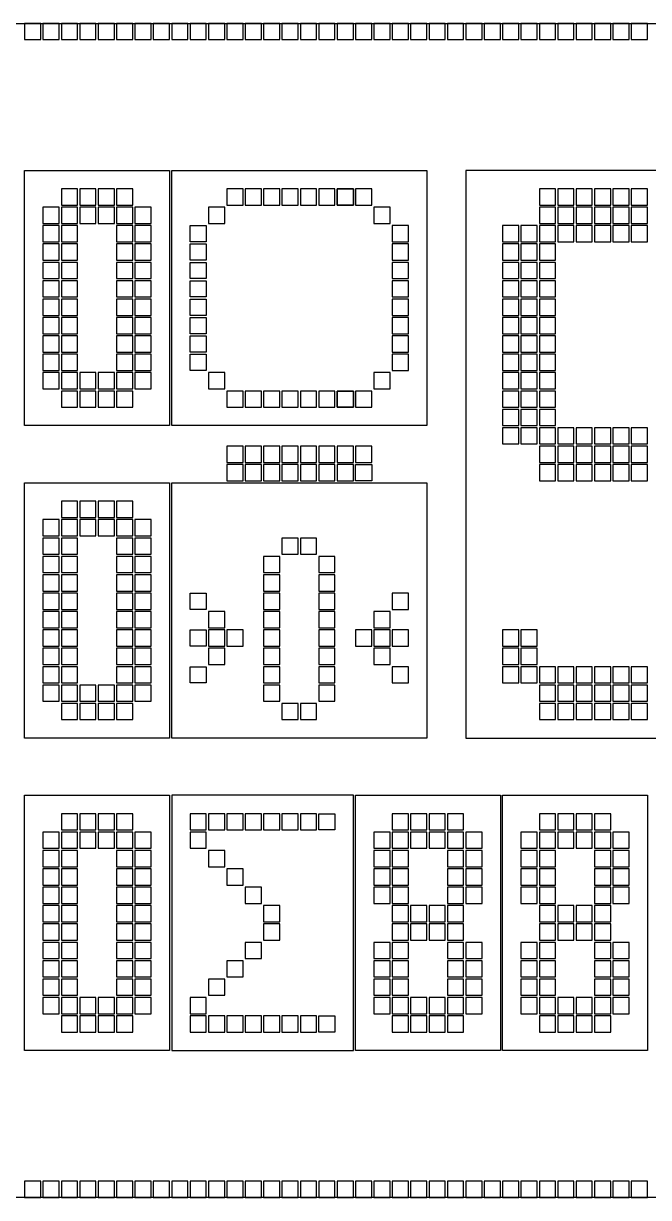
# Model space of a CAD drawing. Header units: inches. Extents: x 125 to 991, y -92 to 487.
# Drawn here: x 817.06 to 822.84, y 464.01 to 474.87 of the extents above; entities that cross this region are included whole.
import ezdxf

# ---------------------------------------------------------------- set-up
doc = ezdxf.new("R2010")
doc.units = ezdxf.units.IN

msp = doc.modelspace()

# ---------------------------------------------------------------- linework, layer by layer
msp.add_lwpolyline([(811.294, 474.869), (833.034, 474.869), (833.034, 464.009), (811.294, 464.009)], close=True)
at = {"color": 2}
for points in [[(817.074, 474.719), (817.224, 474.719), (817.224, 474.869), (817.074, 474.869)], [(817.244, 474.719), (817.394, 474.719), (817.394, 474.869), (817.244, 474.869)], [(817.414, 474.719), (817.564, 474.719), (817.564, 474.869), (817.414, 474.869)], [(817.584, 474.719), (817.734, 474.719), (817.734, 474.869), (817.584, 474.869)], [(817.754, 474.719), (817.904, 474.719), (817.904, 474.869), (817.754, 474.869)], [(817.924, 474.719), (818.074, 474.719), (818.074, 474.869), (817.924, 474.869)], [(818.094, 474.719), (818.244, 474.719), (818.244, 474.869), (818.094, 474.869)], [(818.264, 474.719), (818.414, 474.719), (818.414, 474.869), (818.264, 474.869)], [(818.434, 474.719), (818.584, 474.719), (818.584, 474.869), (818.434, 474.869)], [(818.604, 474.719), (818.754, 474.719), (818.754, 474.869), (818.604, 474.869)], [(818.774, 474.719), (818.924, 474.719), (818.924, 474.869), (818.774, 474.869)], [(818.944, 474.719), (819.094, 474.719), (819.094, 474.869), (818.944, 474.869)], [(819.114, 474.719), (819.264, 474.719), (819.264, 474.869), (819.114, 474.869)], [(819.284, 474.719), (819.434, 474.719), (819.434, 474.869), (819.284, 474.869)], [(819.454, 474.719), (819.604, 474.719), (819.604, 474.869), (819.454, 474.869)], [(819.624, 474.719), (819.774, 474.719), (819.774, 474.869), (819.624, 474.869)], [(819.794, 474.719), (819.944, 474.719), (819.944, 474.869), (819.794, 474.869)], [(819.964, 474.719), (820.114, 474.719), (820.114, 474.869), (819.964, 474.869)], [(820.134, 474.719), (820.284, 474.719), (820.284, 474.869), (820.134, 474.869)], [(820.304, 474.719), (820.454, 474.719), (820.454, 474.869), (820.304, 474.869)], [(820.474, 474.719), (820.624, 474.719), (820.624, 474.869), (820.474, 474.869)], [(820.644, 474.719), (820.794, 474.719), (820.794, 474.869), (820.644, 474.869)], [(820.814, 474.719), (820.964, 474.719), (820.964, 474.869), (820.814, 474.869)], [(820.984, 474.719), (821.134, 474.719), (821.134, 474.869), (820.984, 474.869)], [(821.154, 474.719), (821.304, 474.719), (821.304, 474.869), (821.154, 474.869)], [(821.324, 474.719), (821.474, 474.719), (821.474, 474.869), (821.324, 474.869)], [(821.494, 474.719), (821.644, 474.719), (821.644, 474.869), (821.494, 474.869)], [(821.664, 474.719), (821.814, 474.719), (821.814, 474.869), (821.664, 474.869)], [(821.834, 474.719), (821.984, 474.719), (821.984, 474.869), (821.834, 474.869)], [(822.004, 474.719), (822.154, 474.719), (822.154, 474.869), (822.004, 474.869)], [(822.174, 474.719), (822.324, 474.719), (822.324, 474.869), (822.174, 474.869)], [(822.344, 474.719), (822.494, 474.719), (822.494, 474.869), (822.344, 474.869)], [(822.514, 474.719), (822.664, 474.719), (822.664, 474.869), (822.514, 474.869)], [(822.684, 474.719), (822.834, 474.719), (822.834, 474.869), (822.684, 474.869)], [(817.414, 473.189), (817.564, 473.189), (817.564, 473.339), (817.414, 473.339)], [(817.584, 473.189), (817.734, 473.189), (817.734, 473.339), (817.584, 473.339)], [(817.754, 473.189), (817.904, 473.189), (817.904, 473.339), (817.754, 473.339)], [(817.924, 473.189), (818.074, 473.189), (818.074, 473.339), (817.924, 473.339)], [(818.944, 473.189), (819.094, 473.189), (819.094, 473.339), (818.944, 473.339)], [(818.944, 473.189), (819.094, 473.189), (819.094, 473.339), (818.944, 473.339)], [(819.114, 473.189), (819.264, 473.189), (819.264, 473.339), (819.114, 473.339)], [(819.114, 473.189), (819.264, 473.189), (819.264, 473.339), (819.114, 473.339)], [(819.284, 473.189), (819.434, 473.189), (819.434, 473.339), (819.284, 473.339)], [(819.284, 473.189), (819.434, 473.189), (819.434, 473.339), (819.284, 473.339)], [(819.454, 473.189), (819.604, 473.189), (819.604, 473.339), (819.454, 473.339)], [(819.454, 473.189), (819.604, 473.189), (819.604, 473.339), (819.454, 473.339)], [(819.624, 473.189), (819.774, 473.189), (819.774, 473.339), (819.624, 473.339)], [(819.624, 473.189), (819.774, 473.189), (819.774, 473.339), (819.624, 473.339)], [(819.794, 473.189), (819.944, 473.189), (819.944, 473.339), (819.794, 473.339)], [(819.794, 473.189), (819.944, 473.189), (819.944, 473.339), (819.794, 473.339)], [(820.114, 473.189), (819.964, 473.189), (819.964, 473.339), (820.114, 473.339)], [(819.964, 473.189), (820.114, 473.189), (820.114, 473.339), (819.964, 473.339)], [(820.134, 473.189), (820.284, 473.189), (820.284, 473.339), (820.134, 473.339)], [(820.134, 473.189), (820.284, 473.189), (820.284, 473.339), (820.134, 473.339)], [(821.834, 473.189), (821.984, 473.189), (821.984, 473.339), (821.834, 473.339)], [(822.004, 473.189), (822.154, 473.189), (822.154, 473.339), (822.004, 473.339)], [(822.174, 473.189), (822.324, 473.189), (822.324, 473.339), (822.174, 473.339)], [(822.174, 473.189), (822.324, 473.189), (822.324, 473.339), (822.174, 473.339)], [(822.174, 473.189), (822.324, 473.189), (822.324, 473.339), (822.174, 473.339)], [(822.344, 473.189), (822.494, 473.189), (822.494, 473.339), (822.344, 473.339)], [(822.514, 473.189), (822.664, 473.189), (822.664, 473.339), (822.514, 473.339)], [(822.684, 473.189), (822.834, 473.189), (822.834, 473.339), (822.684, 473.339)], [(817.244, 473.019), (817.394, 473.019), (817.394, 473.169), (817.244, 473.169)], [(817.414, 473.019), (817.564, 473.019), (817.564, 473.169), (817.414, 473.169)], [(817.584, 473.019), (817.734, 473.019), (817.734, 473.169), (817.584, 473.169)], [(817.754, 473.019), (817.904, 473.019), (817.904, 473.169), (817.754, 473.169)], [(817.924, 473.019), (818.074, 473.019), (818.074, 473.169), (817.924, 473.169)], [(818.094, 473.019), (818.244, 473.019), (818.244, 473.169), (818.094, 473.169)], [(818.774, 473.019), (818.924, 473.019), (818.924, 473.169), (818.774, 473.169)], [(820.304, 473.019), (820.454, 473.019), (820.454, 473.169), (820.304, 473.169)], [(821.834, 473.019), (821.984, 473.019), (821.984, 473.169), (821.834, 473.169)], [(822.004, 473.019), (822.154, 473.019), (822.154, 473.169), (822.004, 473.169)], [(822.174, 473.019), (822.324, 473.019), (822.324, 473.169), (822.174, 473.169)], [(822.174, 473.019), (822.324, 473.019), (822.324, 473.169), (822.174, 473.169)], [(822.174, 473.019), (822.324, 473.019), (822.324, 473.169), (822.174, 473.169)], [(822.344, 473.019), (822.494, 473.019), (822.494, 473.169), (822.344, 473.169)], [(822.514, 473.019), (822.664, 473.019), (822.664, 473.169), (822.514, 473.169)], [(822.684, 473.019), (822.834, 473.019), (822.834, 473.169), (822.684, 473.169)], [(817.244, 472.849), (817.394, 472.849), (817.394, 472.999), (817.244, 472.999)], [(817.414, 472.849), (817.564, 472.849), (817.564, 472.999), (817.414, 472.999)], [(817.924, 472.849), (818.074, 472.849), (818.074, 472.999), (817.924, 472.999)], [(818.094, 472.849), (818.244, 472.849), (818.244, 472.999), (818.094, 472.999)], [(818.754, 472.849), (818.604, 472.849), (818.604, 472.999), (818.754, 472.999)], [(820.474, 472.849), (820.624, 472.849), (820.624, 472.999), (820.474, 472.999)], [(820.474, 472.849), (820.624, 472.849), (820.624, 472.999), (820.474, 472.999)], [(821.494, 472.849), (821.644, 472.849), (821.644, 472.999), (821.494, 472.999)], [(821.664, 472.849), (821.814, 472.849), (821.814, 472.999), (821.664, 472.999)], [(821.834, 472.849), (821.984, 472.849), (821.984, 472.999), (821.834, 472.999)], [(822.004, 472.849), (822.154, 472.849), (822.154, 472.999), (822.004, 472.999)], [(822.174, 472.849), (822.324, 472.849), (822.324, 472.999), (822.174, 472.999)], [(822.174, 472.849), (822.324, 472.849), (822.324, 472.999), (822.174, 472.999)], [(822.174, 472.849), (822.324, 472.849), (822.324, 472.999), (822.174, 472.999)], [(822.344, 472.849), (822.494, 472.849), (822.494, 472.999), (822.344, 472.999)], [(822.514, 472.849), (822.664, 472.849), (822.664, 472.999), (822.514, 472.999)], [(822.684, 472.849), (822.834, 472.849), (822.834, 472.999), (822.684, 472.999)], [(817.244, 472.679), (817.394, 472.679), (817.394, 472.829), (817.244, 472.829)], [(817.414, 472.679), (817.564, 472.679), (817.564, 472.829), (817.414, 472.829)], [(817.924, 472.679), (818.074, 472.679), (818.074, 472.829), (817.924, 472.829)], [(818.094, 472.679), (818.244, 472.679), (818.244, 472.829), (818.094, 472.829)], [(818.754, 472.679), (818.604, 472.679), (818.604, 472.829), (818.754, 472.829)], [(820.474, 472.679), (820.624, 472.679), (820.624, 472.829), (820.474, 472.829)], [(820.474, 472.679), (820.624, 472.679), (820.624, 472.829), (820.474, 472.829)], [(821.494, 472.679), (821.644, 472.679), (821.644, 472.829), (821.494, 472.829)], [(821.664, 472.679), (821.814, 472.679), (821.814, 472.829), (821.664, 472.829)], [(821.834, 472.679), (821.984, 472.679), (821.984, 472.829), (821.834, 472.829)], [(817.244, 472.509), (817.394, 472.509), (817.394, 472.659), (817.244, 472.659)], [(817.414, 472.509), (817.564, 472.509), (817.564, 472.659), (817.414, 472.659)], [(817.924, 472.509), (818.074, 472.509), (818.074, 472.659), (817.924, 472.659)], [(818.094, 472.509), (818.244, 472.509), (818.244, 472.659), (818.094, 472.659)], [(818.754, 472.509), (818.604, 472.509), (818.604, 472.659), (818.754, 472.659)], [(820.474, 472.509), (820.624, 472.509), (820.624, 472.659), (820.474, 472.659)], [(820.474, 472.509), (820.624, 472.509), (820.624, 472.659), (820.474, 472.659)], [(821.494, 472.509), (821.644, 472.509), (821.644, 472.659), (821.494, 472.659)], [(821.664, 472.509), (821.814, 472.509), (821.814, 472.659), (821.664, 472.659)], [(821.834, 472.509), (821.984, 472.509), (821.984, 472.659), (821.834, 472.659)], [(817.244, 472.339), (817.394, 472.339), (817.394, 472.489), (817.244, 472.489)], [(817.414, 472.339), (817.564, 472.339), (817.564, 472.489), (817.414, 472.489)], [(817.924, 472.339), (818.074, 472.339), (818.074, 472.489), (817.924, 472.489)], [(818.094, 472.339), (818.244, 472.339), (818.244, 472.489), (818.094, 472.489)], [(818.754, 472.339), (818.604, 472.339), (818.604, 472.489), (818.754, 472.489)], [(820.474, 472.339), (820.624, 472.339), (820.624, 472.489), (820.474, 472.489)], [(820.474, 472.339), (820.624, 472.339), (820.624, 472.489), (820.474, 472.489)], [(821.494, 472.339), (821.644, 472.339), (821.644, 472.489), (821.494, 472.489)], [(821.664, 472.339), (821.814, 472.339), (821.814, 472.489), (821.664, 472.489)], [(821.834, 472.339), (821.984, 472.339), (821.984, 472.489), (821.834, 472.489)], [(817.244, 472.169), (817.394, 472.169), (817.394, 472.319), (817.244, 472.319)], [(817.414, 472.169), (817.564, 472.169), (817.564, 472.319), (817.414, 472.319)], [(817.924, 472.169), (818.074, 472.169), (818.074, 472.319), (817.924, 472.319)], [(818.094, 472.169), (818.244, 472.169), (818.244, 472.319), (818.094, 472.319)], [(818.754, 472.169), (818.604, 472.169), (818.604, 472.319), (818.754, 472.319)], [(820.474, 472.169), (820.624, 472.169), (820.624, 472.319), (820.474, 472.319)], [(820.474, 472.169), (820.624, 472.169), (820.624, 472.319), (820.474, 472.319)], [(821.494, 472.169), (821.644, 472.169), (821.644, 472.319), (821.494, 472.319)], [(821.664, 472.169), (821.814, 472.169), (821.814, 472.319), (821.664, 472.319)], [(821.834, 472.169), (821.984, 472.169), (821.984, 472.319), (821.834, 472.319)], [(817.244, 471.999), (817.394, 471.999), (817.394, 472.149), (817.244, 472.149)], [(817.414, 471.999), (817.564, 471.999), (817.564, 472.149), (817.414, 472.149)], [(817.924, 471.999), (818.074, 471.999), (818.074, 472.149), (817.924, 472.149)], [(818.094, 471.999), (818.244, 471.999), (818.244, 472.149), (818.094, 472.149)], [(818.754, 471.999), (818.604, 471.999), (818.604, 472.149), (818.754, 472.149)], [(820.474, 471.999), (820.624, 471.999), (820.624, 472.149), (820.474, 472.149)], [(820.474, 471.999), (820.624, 471.999), (820.624, 472.149), (820.474, 472.149)], [(821.494, 471.999), (821.644, 471.999), (821.644, 472.149), (821.494, 472.149)], [(821.664, 471.999), (821.814, 471.999), (821.814, 472.149), (821.664, 472.149)], [(821.834, 471.999), (821.984, 471.999), (821.984, 472.149), (821.834, 472.149)], [(817.244, 471.829), (817.394, 471.829), (817.394, 471.979), (817.244, 471.979)], [(817.414, 471.829), (817.564, 471.829), (817.564, 471.979), (817.414, 471.979)], [(817.924, 471.829), (818.074, 471.829), (818.074, 471.979), (817.924, 471.979)], [(818.094, 471.829), (818.244, 471.829), (818.244, 471.979), (818.094, 471.979)], [(818.754, 471.829), (818.604, 471.829), (818.604, 471.979), (818.754, 471.979)], [(820.474, 471.829), (820.624, 471.829), (820.624, 471.979), (820.474, 471.979)], [(820.474, 471.829), (820.624, 471.829), (820.624, 471.979), (820.474, 471.979)], [(821.494, 471.829), (821.644, 471.829), (821.644, 471.979), (821.494, 471.979)], [(821.664, 471.829), (821.814, 471.829), (821.814, 471.979), (821.664, 471.979)], [(821.834, 471.829), (821.984, 471.829), (821.984, 471.979), (821.834, 471.979)], [(817.244, 471.659), (817.394, 471.659), (817.394, 471.809), (817.244, 471.809)], [(817.414, 471.659), (817.564, 471.659), (817.564, 471.809), (817.414, 471.809)], [(817.924, 471.659), (818.074, 471.659), (818.074, 471.809), (817.924, 471.809)], [(818.094, 471.659), (818.244, 471.659), (818.244, 471.809), (818.094, 471.809)], [(818.754, 471.659), (818.604, 471.659), (818.604, 471.809), (818.754, 471.809)], [(820.474, 471.659), (820.624, 471.659), (820.624, 471.809), (820.474, 471.809)], [(820.474, 471.659), (820.624, 471.659), (820.624, 471.809), (820.474, 471.809)], [(821.494, 471.659), (821.644, 471.659), (821.644, 471.809), (821.494, 471.809)], [(821.664, 471.659), (821.814, 471.659), (821.814, 471.809), (821.664, 471.809)], [(821.834, 471.659), (821.984, 471.659), (821.984, 471.809), (821.834, 471.809)], [(817.244, 471.489), (817.394, 471.489), (817.394, 471.639), (817.244, 471.639)], [(817.414, 471.489), (817.564, 471.489), (817.564, 471.639), (817.414, 471.639)], [(817.584, 471.489), (817.734, 471.489), (817.734, 471.639), (817.584, 471.639)], [(817.754, 471.489), (817.904, 471.489), (817.904, 471.639), (817.754, 471.639)], [(817.924, 471.489), (818.074, 471.489), (818.074, 471.639), (817.924, 471.639)], [(818.094, 471.489), (818.244, 471.489), (818.244, 471.639), (818.094, 471.639)], [(818.774, 471.489), (818.924, 471.489), (818.924, 471.639), (818.774, 471.639)], [(820.304, 471.489), (820.454, 471.489), (820.454, 471.639), (820.304, 471.639)], [(821.494, 471.489), (821.644, 471.489), (821.644, 471.639), (821.494, 471.639)], [(821.664, 471.489), (821.814, 471.489), (821.814, 471.639), (821.664, 471.639)], [(821.834, 471.489), (821.984, 471.489), (821.984, 471.639), (821.834, 471.639)], [(817.414, 471.319), (817.564, 471.319), (817.564, 471.469), (817.414, 471.469)], [(817.584, 471.319), (817.734, 471.319), (817.734, 471.469), (817.584, 471.469)], [(817.754, 471.319), (817.904, 471.319), (817.904, 471.469), (817.754, 471.469)], [(817.924, 471.319), (818.074, 471.319), (818.074, 471.469), (817.924, 471.469)], [(818.944, 471.319), (819.094, 471.319), (819.094, 471.469), (818.944, 471.469)], [(818.944, 471.319), (819.094, 471.319), (819.094, 471.469), (818.944, 471.469)], [(819.114, 471.319), (819.264, 471.319), (819.264, 471.469), (819.114, 471.469)], [(819.114, 471.319), (819.264, 471.319), (819.264, 471.469), (819.114, 471.469)], [(819.284, 471.319), (819.434, 471.319), (819.434, 471.469), (819.284, 471.469)], [(819.284, 471.319), (819.434, 471.319), (819.434, 471.469), (819.284, 471.469)], [(819.454, 471.319), (819.604, 471.319), (819.604, 471.469), (819.454, 471.469)], [(819.454, 471.319), (819.604, 471.319), (819.604, 471.469), (819.454, 471.469)], [(819.624, 471.319), (819.774, 471.319), (819.774, 471.469), (819.624, 471.469)], [(819.624, 471.319), (819.774, 471.319), (819.774, 471.469), (819.624, 471.469)], [(819.794, 471.319), (819.944, 471.319), (819.944, 471.469), (819.794, 471.469)], [(819.794, 471.319), (819.944, 471.319), (819.944, 471.469), (819.794, 471.469)], [(820.114, 471.319), (819.964, 471.319), (819.964, 471.469), (820.114, 471.469)], [(819.964, 471.319), (820.114, 471.319), (820.114, 471.469), (819.964, 471.469)], [(820.134, 471.319), (820.284, 471.319), (820.284, 471.469), (820.134, 471.469)], [(820.134, 471.319), (820.284, 471.319), (820.284, 471.469), (820.134, 471.469)], [(821.494, 471.319), (821.644, 471.319), (821.644, 471.469), (821.494, 471.469)], [(821.664, 471.319), (821.814, 471.319), (821.814, 471.469), (821.664, 471.469)], [(821.834, 471.319), (821.984, 471.319), (821.984, 471.469), (821.834, 471.469)], [(821.494, 471.149), (821.644, 471.149), (821.644, 471.299), (821.494, 471.299)], [(821.664, 471.149), (821.814, 471.149), (821.814, 471.299), (821.664, 471.299)], [(821.834, 471.149), (821.984, 471.149), (821.984, 471.299), (821.834, 471.299)], [(821.494, 470.979), (821.644, 470.979), (821.644, 471.129), (821.494, 471.129)], [(821.664, 470.979), (821.814, 470.979), (821.814, 471.129), (821.664, 471.129)], [(821.834, 470.979), (821.984, 470.979), (821.984, 471.129), (821.834, 471.129)], [(822.004, 470.979), (822.154, 470.979), (822.154, 471.129), (822.004, 471.129)], [(822.174, 470.979), (822.324, 470.979), (822.324, 471.129), (822.174, 471.129)], [(822.174, 470.979), (822.324, 470.979), (822.324, 471.129), (822.174, 471.129)], [(822.174, 470.979), (822.324, 470.979), (822.324, 471.129), (822.174, 471.129)], [(822.344, 470.979), (822.494, 470.979), (822.494, 471.129), (822.344, 471.129)], [(822.514, 470.979), (822.664, 470.979), (822.664, 471.129), (822.514, 471.129)], [(822.684, 470.979), (822.834, 470.979), (822.834, 471.129), (822.684, 471.129)], [(818.944, 470.809), (819.094, 470.809), (819.094, 470.959), (818.944, 470.959)], [(818.944, 470.809), (819.094, 470.809), (819.094, 470.959), (818.944, 470.959)], [(819.114, 470.809), (819.264, 470.809), (819.264, 470.959), (819.114, 470.959)], [(819.114, 470.809), (819.264, 470.809), (819.264, 470.959), (819.114, 470.959)], [(819.114, 470.809), (819.264, 470.809), (819.264, 470.959), (819.114, 470.959)], [(819.114, 470.809), (819.264, 470.809), (819.264, 470.959), (819.114, 470.959)], [(819.284, 470.809), (819.434, 470.809), (819.434, 470.959), (819.284, 470.959)], [(819.284, 470.809), (819.434, 470.809), (819.434, 470.959), (819.284, 470.959)], [(819.454, 470.809), (819.604, 470.809), (819.604, 470.959), (819.454, 470.959)], [(819.454, 470.809), (819.604, 470.809), (819.604, 470.959), (819.454, 470.959)], [(819.624, 470.809), (819.774, 470.809), (819.774, 470.959), (819.624, 470.959)], [(819.624, 470.809), (819.774, 470.809), (819.774, 470.959), (819.624, 470.959)], [(819.794, 470.809), (819.944, 470.809), (819.944, 470.959), (819.794, 470.959)], [(819.794, 470.809), (819.944, 470.809), (819.944, 470.959), (819.794, 470.959)], [(819.964, 470.809), (820.114, 470.809), (820.114, 470.959), (819.964, 470.959)], [(819.964, 470.809), (820.114, 470.809), (820.114, 470.959), (819.964, 470.959)], [(819.964, 470.809), (820.114, 470.809), (820.114, 470.959), (819.964, 470.959)], [(820.134, 470.809), (820.284, 470.809), (820.284, 470.959), (820.134, 470.959)], [(821.834, 470.809), (821.984, 470.809), (821.984, 470.959), (821.834, 470.959)], [(822.004, 470.809), (822.154, 470.809), (822.154, 470.959), (822.004, 470.959)], [(822.174, 470.809), (822.324, 470.809), (822.324, 470.959), (822.174, 470.959)], [(822.174, 470.809), (822.324, 470.809), (822.324, 470.959), (822.174, 470.959)], [(822.174, 470.809), (822.324, 470.809), (822.324, 470.959), (822.174, 470.959)], [(822.344, 470.809), (822.494, 470.809), (822.494, 470.959), (822.344, 470.959)], [(822.514, 470.809), (822.664, 470.809), (822.664, 470.959), (822.514, 470.959)], [(822.684, 470.809), (822.834, 470.809), (822.834, 470.959), (822.684, 470.959)], [(818.944, 470.639), (819.094, 470.639), (819.094, 470.789), (818.944, 470.789)], [(819.114, 470.639), (819.264, 470.639), (819.264, 470.789), (819.114, 470.789)], [(819.114, 470.639), (819.264, 470.639), (819.264, 470.789), (819.114, 470.789)], [(819.114, 470.639), (819.264, 470.639), (819.264, 470.789), (819.114, 470.789)], [(819.284, 470.639), (819.434, 470.639), (819.434, 470.789), (819.284, 470.789)], [(819.454, 470.639), (819.604, 470.639), (819.604, 470.789), (819.454, 470.789)], [(819.624, 470.639), (819.774, 470.639), (819.774, 470.789), (819.624, 470.789)], [(819.794, 470.639), (819.944, 470.639), (819.944, 470.789), (819.794, 470.789)], [(819.964, 470.639), (820.114, 470.639), (820.114, 470.789), (819.964, 470.789)], [(819.964, 470.639), (820.114, 470.639), (820.114, 470.789), (819.964, 470.789)], [(820.284, 470.639), (820.134, 470.639), (820.134, 470.789), (820.284, 470.789)], [(821.834, 470.639), (821.984, 470.639), (821.984, 470.789), (821.834, 470.789)], [(822.004, 470.639), (822.154, 470.639), (822.154, 470.789), (822.004, 470.789)], [(822.174, 470.639), (822.324, 470.639), (822.324, 470.789), (822.174, 470.789)], [(822.174, 470.639), (822.324, 470.639), (822.324, 470.789), (822.174, 470.789)], [(822.174, 470.639), (822.324, 470.639), (822.324, 470.789), (822.174, 470.789)], [(822.344, 470.639), (822.494, 470.639), (822.494, 470.789), (822.344, 470.789)], [(822.514, 470.639), (822.664, 470.639), (822.664, 470.789), (822.514, 470.789)], [(822.684, 470.639), (822.834, 470.639), (822.834, 470.789), (822.684, 470.789)], [(817.414, 470.299), (817.564, 470.299), (817.564, 470.449), (817.414, 470.449)], [(817.584, 470.299), (817.734, 470.299), (817.734, 470.449), (817.584, 470.449)], [(817.754, 470.299), (817.904, 470.299), (817.904, 470.449), (817.754, 470.449)], [(817.924, 470.299), (818.074, 470.299), (818.074, 470.449), (817.924, 470.449)], [(817.244, 470.129), (817.394, 470.129), (817.394, 470.279), (817.244, 470.279)], [(817.414, 470.129), (817.564, 470.129), (817.564, 470.279), (817.414, 470.279)], [(817.584, 470.129), (817.734, 470.129), (817.734, 470.279), (817.584, 470.279)], [(817.754, 470.129), (817.904, 470.129), (817.904, 470.279), (817.754, 470.279)], [(817.924, 470.129), (818.074, 470.129), (818.074, 470.279), (817.924, 470.279)], [(818.094, 470.129), (818.244, 470.129), (818.244, 470.279), (818.094, 470.279)], [(817.244, 469.959), (817.394, 469.959), (817.394, 470.109), (817.244, 470.109)], [(817.414, 469.959), (817.564, 469.959), (817.564, 470.109), (817.414, 470.109)], [(817.924, 469.959), (818.074, 469.959), (818.074, 470.109), (817.924, 470.109)], [(818.094, 469.959), (818.244, 469.959), (818.244, 470.109), (818.094, 470.109)], [(819.454, 469.959), (819.604, 469.959), (819.604, 470.109), (819.454, 470.109)], [(819.624, 469.959), (819.774, 469.959), (819.774, 470.109), (819.624, 470.109)], [(817.244, 469.789), (817.394, 469.789), (817.394, 469.939), (817.244, 469.939)], [(817.414, 469.789), (817.564, 469.789), (817.564, 469.939), (817.414, 469.939)], [(817.924, 469.789), (818.074, 469.789), (818.074, 469.939), (817.924, 469.939)], [(818.094, 469.789), (818.244, 469.789), (818.244, 469.939), (818.094, 469.939)], [(819.284, 469.789), (819.434, 469.789), (819.434, 469.939), (819.284, 469.939)], [(819.794, 469.789), (819.944, 469.789), (819.944, 469.939), (819.794, 469.939)], [(817.244, 469.619), (817.394, 469.619), (817.394, 469.769), (817.244, 469.769)], [(817.414, 469.619), (817.564, 469.619), (817.564, 469.769), (817.414, 469.769)], [(817.924, 469.619), (818.074, 469.619), (818.074, 469.769), (817.924, 469.769)], [(818.094, 469.619), (818.244, 469.619), (818.244, 469.769), (818.094, 469.769)], [(819.284, 469.619), (819.434, 469.619), (819.434, 469.769), (819.284, 469.769)], [(819.794, 469.619), (819.944, 469.619), (819.944, 469.769), (819.794, 469.769)], [(817.244, 469.449), (817.394, 469.449), (817.394, 469.599), (817.244, 469.599)], [(817.414, 469.449), (817.564, 469.449), (817.564, 469.599), (817.414, 469.599)], [(817.924, 469.449), (818.074, 469.449), (818.074, 469.599), (817.924, 469.599)], [(818.094, 469.449), (818.244, 469.449), (818.244, 469.599), (818.094, 469.599)], [(818.754, 469.449), (818.604, 469.449), (818.604, 469.599), (818.754, 469.599)], [(819.284, 469.449), (819.434, 469.449), (819.434, 469.599), (819.284, 469.599)], [(819.794, 469.449), (819.944, 469.449), (819.944, 469.599), (819.794, 469.599)], [(820.474, 469.449), (820.624, 469.449), (820.624, 469.599), (820.474, 469.599)], [(817.244, 469.279), (817.394, 469.279), (817.394, 469.429), (817.244, 469.429)], [(817.414, 469.279), (817.564, 469.279), (817.564, 469.429), (817.414, 469.429)], [(817.924, 469.279), (818.074, 469.279), (818.074, 469.429), (817.924, 469.429)], [(818.094, 469.279), (818.244, 469.279), (818.244, 469.429), (818.094, 469.429)], [(818.774, 469.279), (818.924, 469.279), (818.924, 469.429), (818.774, 469.429)], [(819.284, 469.279), (819.434, 469.279), (819.434, 469.429), (819.284, 469.429)], [(819.794, 469.279), (819.944, 469.279), (819.944, 469.429), (819.794, 469.429)], [(820.304, 469.279), (820.454, 469.279), (820.454, 469.429), (820.304, 469.429)], [(817.244, 469.109), (817.394, 469.109), (817.394, 469.259), (817.244, 469.259)], [(817.414, 469.109), (817.564, 469.109), (817.564, 469.259), (817.414, 469.259)], [(817.924, 469.109), (818.074, 469.109), (818.074, 469.259), (817.924, 469.259)], [(818.094, 469.109), (818.244, 469.109), (818.244, 469.259), (818.094, 469.259)], [(818.754, 469.109), (818.604, 469.109), (818.604, 469.259), (818.754, 469.259)], [(818.774, 469.109), (818.924, 469.109), (818.924, 469.259), (818.774, 469.259)], [(818.944, 469.109), (819.094, 469.109), (819.094, 469.259), (818.944, 469.259)], [(819.284, 469.109), (819.434, 469.109), (819.434, 469.259), (819.284, 469.259)], [(819.794, 469.109), (819.944, 469.109), (819.944, 469.259), (819.794, 469.259)], [(820.134, 469.109), (820.284, 469.109), (820.284, 469.259), (820.134, 469.259)], [(820.304, 469.109), (820.454, 469.109), (820.454, 469.259), (820.304, 469.259)], [(820.474, 469.109), (820.624, 469.109), (820.624, 469.259), (820.474, 469.259)], [(821.494, 469.109), (821.644, 469.109), (821.644, 469.259), (821.494, 469.259)], [(821.664, 469.109), (821.814, 469.109), (821.814, 469.259), (821.664, 469.259)], [(817.244, 468.939), (817.394, 468.939), (817.394, 469.089), (817.244, 469.089)], [(817.414, 468.939), (817.564, 468.939), (817.564, 469.089), (817.414, 469.089)], [(817.924, 468.939), (818.074, 468.939), (818.074, 469.089), (817.924, 469.089)], [(818.094, 468.939), (818.244, 468.939), (818.244, 469.089), (818.094, 469.089)], [(818.774, 468.939), (818.924, 468.939), (818.924, 469.089), (818.774, 469.089)], [(819.284, 468.939), (819.434, 468.939), (819.434, 469.089), (819.284, 469.089)], [(819.794, 468.939), (819.944, 468.939), (819.944, 469.089), (819.794, 469.089)], [(820.304, 468.939), (820.454, 468.939), (820.454, 469.089), (820.304, 469.089)], [(821.494, 468.939), (821.644, 468.939), (821.644, 469.089), (821.494, 469.089)], [(821.664, 468.939), (821.814, 468.939), (821.814, 469.089), (821.664, 469.089)], [(817.244, 468.769), (817.394, 468.769), (817.394, 468.919), (817.244, 468.919)], [(817.414, 468.769), (817.564, 468.769), (817.564, 468.919), (817.414, 468.919)], [(817.924, 468.769), (818.074, 468.769), (818.074, 468.919), (817.924, 468.919)], [(818.094, 468.769), (818.244, 468.769), (818.244, 468.919), (818.094, 468.919)], [(818.754, 468.769), (818.604, 468.769), (818.604, 468.919), (818.754, 468.919)], [(819.284, 468.769), (819.434, 468.769), (819.434, 468.919), (819.284, 468.919)], [(819.794, 468.769), (819.944, 468.769), (819.944, 468.919), (819.794, 468.919)], [(820.474, 468.769), (820.624, 468.769), (820.624, 468.919), (820.474, 468.919)], [(821.494, 468.769), (821.644, 468.769), (821.644, 468.919), (821.494, 468.919)], [(821.494, 468.769), (821.644, 468.769), (821.644, 468.919), (821.494, 468.919)], [(821.664, 468.769), (821.814, 468.769), (821.814, 468.919), (821.664, 468.919)], [(821.664, 468.769), (821.814, 468.769), (821.814, 468.919), (821.664, 468.919)], [(821.834, 468.769), (821.984, 468.769), (821.984, 468.919), (821.834, 468.919)], [(821.834, 468.769), (821.984, 468.769), (821.984, 468.919), (821.834, 468.919)], [(821.834, 468.769), (821.984, 468.769), (821.984, 468.919), (821.834, 468.919)], [(822.004, 468.769), (822.154, 468.769), (822.154, 468.919), (822.004, 468.919)], [(822.174, 468.769), (822.324, 468.769), (822.324, 468.919), (822.174, 468.919)], [(822.174, 468.769), (822.324, 468.769), (822.324, 468.919), (822.174, 468.919)], [(822.344, 468.769), (822.494, 468.769), (822.494, 468.919), (822.344, 468.919)], [(822.514, 468.769), (822.664, 468.769), (822.664, 468.919), (822.514, 468.919)], [(822.684, 468.769), (822.834, 468.769), (822.834, 468.919), (822.684, 468.919)], [(817.244, 468.599), (817.394, 468.599), (817.394, 468.749), (817.244, 468.749)], [(817.414, 468.599), (817.564, 468.599), (817.564, 468.749), (817.414, 468.749)], [(817.584, 468.599), (817.734, 468.599), (817.734, 468.749), (817.584, 468.749)], [(817.754, 468.599), (817.904, 468.599), (817.904, 468.749), (817.754, 468.749)], [(817.924, 468.599), (818.074, 468.599), (818.074, 468.749), (817.924, 468.749)], [(818.094, 468.599), (818.244, 468.599), (818.244, 468.749), (818.094, 468.749)], [(819.284, 468.599), (819.434, 468.599), (819.434, 468.749), (819.284, 468.749)], [(819.794, 468.599), (819.944, 468.599), (819.944, 468.749), (819.794, 468.749)], [(821.834, 468.599), (821.984, 468.599), (821.984, 468.749), (821.834, 468.749)], [(821.834, 468.599), (821.984, 468.599), (821.984, 468.749), (821.834, 468.749)], [(822.004, 468.599), (822.154, 468.599), (822.154, 468.749), (822.004, 468.749)], [(822.174, 468.599), (822.324, 468.599), (822.324, 468.749), (822.174, 468.749)], [(822.174, 468.599), (822.324, 468.599), (822.324, 468.749), (822.174, 468.749)], [(822.344, 468.599), (822.494, 468.599), (822.494, 468.749), (822.344, 468.749)], [(822.514, 468.599), (822.664, 468.599), (822.664, 468.749), (822.514, 468.749)], [(822.684, 468.599), (822.834, 468.599), (822.834, 468.749), (822.684, 468.749)], [(817.414, 468.429), (817.564, 468.429), (817.564, 468.579), (817.414, 468.579)], [(817.584, 468.429), (817.734, 468.429), (817.734, 468.579), (817.584, 468.579)], [(817.754, 468.429), (817.904, 468.429), (817.904, 468.579), (817.754, 468.579)], [(817.924, 468.429), (818.074, 468.429), (818.074, 468.579), (817.924, 468.579)], [(819.454, 468.429), (819.604, 468.429), (819.604, 468.579), (819.454, 468.579)], [(819.624, 468.429), (819.774, 468.429), (819.774, 468.579), (819.624, 468.579)], [(821.834, 468.429), (821.984, 468.429), (821.984, 468.579), (821.834, 468.579)], [(821.834, 468.429), (821.984, 468.429), (821.984, 468.579), (821.834, 468.579)], [(822.004, 468.429), (822.154, 468.429), (822.154, 468.579), (822.004, 468.579)], [(822.174, 468.429), (822.324, 468.429), (822.324, 468.579), (822.174, 468.579)], [(822.174, 468.429), (822.324, 468.429), (822.324, 468.579), (822.174, 468.579)], [(822.344, 468.429), (822.494, 468.429), (822.494, 468.579), (822.344, 468.579)], [(822.514, 468.429), (822.664, 468.429), (822.664, 468.579), (822.514, 468.579)], [(822.684, 468.429), (822.834, 468.429), (822.834, 468.579), (822.684, 468.579)], [(817.414, 467.409), (817.564, 467.409), (817.564, 467.559), (817.414, 467.559)], [(817.584, 467.409), (817.734, 467.409), (817.734, 467.559), (817.584, 467.559)], [(817.754, 467.409), (817.904, 467.409), (817.904, 467.559), (817.754, 467.559)], [(817.924, 467.409), (818.074, 467.409), (818.074, 467.559), (817.924, 467.559)], [(818.604, 467.409), (818.754, 467.409), (818.754, 467.559), (818.604, 467.559)], [(818.774, 467.409), (818.924, 467.409), (818.924, 467.559), (818.774, 467.559)], [(818.944, 467.409), (819.094, 467.409), (819.094, 467.559), (818.944, 467.559)], [(819.114, 467.409), (819.264, 467.409), (819.264, 467.559), (819.114, 467.559)], [(819.284, 467.409), (819.434, 467.409), (819.434, 467.559), (819.284, 467.559)], [(819.454, 467.409), (819.604, 467.409), (819.604, 467.559), (819.454, 467.559)], [(819.624, 467.409), (819.774, 467.409), (819.774, 467.559), (819.624, 467.559)], [(819.944, 467.409), (819.794, 467.409), (819.794, 467.559), (819.944, 467.559)], [(820.474, 467.409), (820.624, 467.409), (820.624, 467.559), (820.474, 467.559)], [(820.644, 467.409), (820.794, 467.409), (820.794, 467.559), (820.644, 467.559)], [(820.814, 467.409), (820.964, 467.409), (820.964, 467.559), (820.814, 467.559)], [(820.984, 467.409), (821.134, 467.409), (821.134, 467.559), (820.984, 467.559)], [(821.834, 467.409), (821.984, 467.409), (821.984, 467.559), (821.834, 467.559)], [(822.004, 467.409), (822.154, 467.409), (822.154, 467.559), (822.004, 467.559)], [(822.174, 467.409), (822.324, 467.409), (822.324, 467.559), (822.174, 467.559)], [(822.344, 467.409), (822.494, 467.409), (822.494, 467.559), (822.344, 467.559)], [(817.244, 467.239), (817.394, 467.239), (817.394, 467.389), (817.244, 467.389)], [(817.414, 467.239), (817.564, 467.239), (817.564, 467.389), (817.414, 467.389)], [(817.584, 467.239), (817.734, 467.239), (817.734, 467.389), (817.584, 467.389)], [(817.754, 467.239), (817.904, 467.239), (817.904, 467.389), (817.754, 467.389)], [(817.924, 467.239), (818.074, 467.239), (818.074, 467.389), (817.924, 467.389)], [(818.094, 467.239), (818.244, 467.239), (818.244, 467.389), (818.094, 467.389)], [(818.604, 467.239), (818.754, 467.239), (818.754, 467.389), (818.604, 467.389)], [(820.304, 467.239), (820.454, 467.239), (820.454, 467.389), (820.304, 467.389)], [(820.304, 467.239), (820.454, 467.239), (820.454, 467.389), (820.304, 467.389)], [(820.474, 467.239), (820.624, 467.239), (820.624, 467.389), (820.474, 467.389)], [(820.644, 467.239), (820.794, 467.239), (820.794, 467.389), (820.644, 467.389)], [(820.814, 467.239), (820.964, 467.239), (820.964, 467.389), (820.814, 467.389)], [(820.984, 467.239), (821.134, 467.239), (821.134, 467.389), (820.984, 467.389)], [(821.154, 467.239), (821.304, 467.239), (821.304, 467.389), (821.154, 467.389)], [(821.154, 467.239), (821.304, 467.239), (821.304, 467.389), (821.154, 467.389)], [(821.664, 467.239), (821.814, 467.239), (821.814, 467.389), (821.664, 467.389)], [(821.664, 467.239), (821.814, 467.239), (821.814, 467.389), (821.664, 467.389)], [(821.834, 467.239), (821.984, 467.239), (821.984, 467.389), (821.834, 467.389)], [(822.004, 467.239), (822.154, 467.239), (822.154, 467.389), (822.004, 467.389)], [(822.174, 467.239), (822.324, 467.239), (822.324, 467.389), (822.174, 467.389)], [(822.344, 467.239), (822.494, 467.239), (822.494, 467.389), (822.344, 467.389)], [(822.514, 467.239), (822.664, 467.239), (822.664, 467.389), (822.514, 467.389)], [(822.514, 467.239), (822.664, 467.239), (822.664, 467.389), (822.514, 467.389)], [(817.244, 467.069), (817.394, 467.069), (817.394, 467.219), (817.244, 467.219)], [(817.414, 467.069), (817.564, 467.069), (817.564, 467.219), (817.414, 467.219)], [(817.924, 467.069), (818.074, 467.069), (818.074, 467.219), (817.924, 467.219)], [(818.094, 467.069), (818.244, 467.069), (818.244, 467.219), (818.094, 467.219)], [(818.774, 467.069), (818.924, 467.069), (818.924, 467.219), (818.774, 467.219)], [(820.304, 467.069), (820.454, 467.069), (820.454, 467.219), (820.304, 467.219)], [(820.474, 467.069), (820.624, 467.069), (820.624, 467.219), (820.474, 467.219)], [(820.984, 467.069), (821.134, 467.069), (821.134, 467.219), (820.984, 467.219)], [(821.154, 467.069), (821.304, 467.069), (821.304, 467.219), (821.154, 467.219)], [(821.664, 467.069), (821.814, 467.069), (821.814, 467.219), (821.664, 467.219)], [(821.834, 467.069), (821.984, 467.069), (821.984, 467.219), (821.834, 467.219)], [(822.344, 467.069), (822.494, 467.069), (822.494, 467.219), (822.344, 467.219)], [(822.514, 467.069), (822.664, 467.069), (822.664, 467.219), (822.514, 467.219)], [(817.244, 466.899), (817.394, 466.899), (817.394, 467.049), (817.244, 467.049)], [(817.414, 466.899), (817.564, 466.899), (817.564, 467.049), (817.414, 467.049)], [(817.924, 466.899), (818.074, 466.899), (818.074, 467.049), (817.924, 467.049)], [(818.094, 466.899), (818.244, 466.899), (818.244, 467.049), (818.094, 467.049)], [(818.944, 466.899), (819.094, 466.899), (819.094, 467.049), (818.944, 467.049)], [(820.304, 466.899), (820.454, 466.899), (820.454, 467.049), (820.304, 467.049)], [(820.474, 466.899), (820.624, 466.899), (820.624, 467.049), (820.474, 467.049)], [(820.984, 466.899), (821.134, 466.899), (821.134, 467.049), (820.984, 467.049)], [(821.154, 466.899), (821.304, 466.899), (821.304, 467.049), (821.154, 467.049)], [(821.664, 466.899), (821.814, 466.899), (821.814, 467.049), (821.664, 467.049)], [(821.834, 466.899), (821.984, 466.899), (821.984, 467.049), (821.834, 467.049)], [(822.344, 466.899), (822.494, 466.899), (822.494, 467.049), (822.344, 467.049)], [(822.514, 466.899), (822.664, 466.899), (822.664, 467.049), (822.514, 467.049)], [(817.244, 466.729), (817.394, 466.729), (817.394, 466.879), (817.244, 466.879)], [(817.414, 466.729), (817.564, 466.729), (817.564, 466.879), (817.414, 466.879)], [(817.924, 466.729), (818.074, 466.729), (818.074, 466.879), (817.924, 466.879)], [(818.094, 466.729), (818.244, 466.729), (818.244, 466.879), (818.094, 466.879)], [(819.114, 466.729), (819.264, 466.729), (819.264, 466.879), (819.114, 466.879)], [(820.304, 466.729), (820.454, 466.729), (820.454, 466.879), (820.304, 466.879)], [(820.474, 466.729), (820.624, 466.729), (820.624, 466.879), (820.474, 466.879)], [(820.984, 466.729), (821.134, 466.729), (821.134, 466.879), (820.984, 466.879)], [(821.154, 466.729), (821.304, 466.729), (821.304, 466.879), (821.154, 466.879)], [(821.664, 466.729), (821.814, 466.729), (821.814, 466.879), (821.664, 466.879)], [(821.834, 466.729), (821.984, 466.729), (821.984, 466.879), (821.834, 466.879)], [(822.344, 466.729), (822.494, 466.729), (822.494, 466.879), (822.344, 466.879)], [(822.514, 466.729), (822.664, 466.729), (822.664, 466.879), (822.514, 466.879)], [(817.244, 466.559), (817.394, 466.559), (817.394, 466.709), (817.244, 466.709)], [(817.414, 466.559), (817.564, 466.559), (817.564, 466.709), (817.414, 466.709)], [(817.924, 466.559), (818.074, 466.559), (818.074, 466.709), (817.924, 466.709)], [(818.094, 466.559), (818.244, 466.559), (818.244, 466.709), (818.094, 466.709)], [(819.284, 466.559), (819.434, 466.559), (819.434, 466.709), (819.284, 466.709)], [(820.474, 466.559), (820.624, 466.559), (820.624, 466.709), (820.474, 466.709)], [(820.474, 466.559), (820.624, 466.559), (820.624, 466.709), (820.474, 466.709)], [(820.474, 466.559), (820.624, 466.559), (820.624, 466.709), (820.474, 466.709)], [(820.644, 466.559), (820.794, 466.559), (820.794, 466.709), (820.644, 466.709)], [(820.814, 466.559), (820.964, 466.559), (820.964, 466.709), (820.814, 466.709)], [(820.984, 466.559), (821.134, 466.559), (821.134, 466.709), (820.984, 466.709)], [(820.984, 466.559), (821.134, 466.559), (821.134, 466.709), (820.984, 466.709)], [(820.984, 466.559), (821.134, 466.559), (821.134, 466.709), (820.984, 466.709)], [(821.834, 466.559), (821.984, 466.559), (821.984, 466.709), (821.834, 466.709)], [(821.834, 466.559), (821.984, 466.559), (821.984, 466.709), (821.834, 466.709)], [(821.834, 466.559), (821.984, 466.559), (821.984, 466.709), (821.834, 466.709)], [(822.004, 466.559), (822.154, 466.559), (822.154, 466.709), (822.004, 466.709)], [(822.174, 466.559), (822.324, 466.559), (822.324, 466.709), (822.174, 466.709)], [(822.344, 466.559), (822.494, 466.559), (822.494, 466.709), (822.344, 466.709)], [(822.344, 466.559), (822.494, 466.559), (822.494, 466.709), (822.344, 466.709)], [(822.344, 466.559), (822.494, 466.559), (822.494, 466.709), (822.344, 466.709)], [(817.244, 466.389), (817.394, 466.389), (817.394, 466.539), (817.244, 466.539)], [(817.414, 466.389), (817.564, 466.389), (817.564, 466.539), (817.414, 466.539)], [(817.924, 466.389), (818.074, 466.389), (818.074, 466.539), (817.924, 466.539)], [(818.094, 466.389), (818.244, 466.389), (818.244, 466.539), (818.094, 466.539)], [(819.284, 466.389), (819.434, 466.389), (819.434, 466.539), (819.284, 466.539)], [(820.474, 466.389), (820.624, 466.389), (820.624, 466.539), (820.474, 466.539)], [(820.644, 466.389), (820.794, 466.389), (820.794, 466.539), (820.644, 466.539)], [(820.814, 466.389), (820.964, 466.389), (820.964, 466.539), (820.814, 466.539)], [(820.984, 466.389), (821.134, 466.389), (821.134, 466.539), (820.984, 466.539)], [(821.834, 466.389), (821.984, 466.389), (821.984, 466.539), (821.834, 466.539)], [(822.004, 466.389), (822.154, 466.389), (822.154, 466.539), (822.004, 466.539)], [(822.174, 466.389), (822.324, 466.389), (822.324, 466.539), (822.174, 466.539)], [(822.344, 466.389), (822.494, 466.389), (822.494, 466.539), (822.344, 466.539)], [(817.244, 466.219), (817.394, 466.219), (817.394, 466.369), (817.244, 466.369)], [(817.414, 466.219), (817.564, 466.219), (817.564, 466.369), (817.414, 466.369)], [(817.924, 466.219), (818.074, 466.219), (818.074, 466.369), (817.924, 466.369)], [(818.094, 466.219), (818.244, 466.219), (818.244, 466.369), (818.094, 466.369)], [(819.114, 466.219), (819.264, 466.219), (819.264, 466.369), (819.114, 466.369)], [(820.304, 466.219), (820.454, 466.219), (820.454, 466.369), (820.304, 466.369)], [(820.474, 466.219), (820.624, 466.219), (820.624, 466.369), (820.474, 466.369)], [(820.984, 466.219), (821.134, 466.219), (821.134, 466.369), (820.984, 466.369)], [(821.154, 466.219), (821.304, 466.219), (821.304, 466.369), (821.154, 466.369)], [(821.664, 466.219), (821.814, 466.219), (821.814, 466.369), (821.664, 466.369)], [(821.834, 466.219), (821.984, 466.219), (821.984, 466.369), (821.834, 466.369)], [(822.344, 466.219), (822.494, 466.219), (822.494, 466.369), (822.344, 466.369)], [(822.514, 466.219), (822.664, 466.219), (822.664, 466.369), (822.514, 466.369)], [(817.244, 466.049), (817.394, 466.049), (817.394, 466.199), (817.244, 466.199)], [(817.414, 466.049), (817.564, 466.049), (817.564, 466.199), (817.414, 466.199)], [(817.924, 466.049), (818.074, 466.049), (818.074, 466.199), (817.924, 466.199)], [(818.094, 466.049), (818.244, 466.049), (818.244, 466.199), (818.094, 466.199)], [(818.944, 466.049), (819.094, 466.049), (819.094, 466.199), (818.944, 466.199)], [(820.304, 466.049), (820.454, 466.049), (820.454, 466.199), (820.304, 466.199)], [(820.474, 466.049), (820.624, 466.049), (820.624, 466.199), (820.474, 466.199)], [(820.984, 466.049), (821.134, 466.049), (821.134, 466.199), (820.984, 466.199)], [(821.154, 466.049), (821.304, 466.049), (821.304, 466.199), (821.154, 466.199)], [(821.664, 466.049), (821.814, 466.049), (821.814, 466.199), (821.664, 466.199)], [(821.834, 466.049), (821.984, 466.049), (821.984, 466.199), (821.834, 466.199)], [(822.344, 466.049), (822.494, 466.049), (822.494, 466.199), (822.344, 466.199)], [(822.514, 466.049), (822.664, 466.049), (822.664, 466.199), (822.514, 466.199)], [(817.244, 465.879), (817.394, 465.879), (817.394, 466.029), (817.244, 466.029)], [(817.414, 465.879), (817.564, 465.879), (817.564, 466.029), (817.414, 466.029)], [(817.924, 465.879), (818.074, 465.879), (818.074, 466.029), (817.924, 466.029)], [(818.094, 465.879), (818.244, 465.879), (818.244, 466.029), (818.094, 466.029)], [(818.774, 465.879), (818.924, 465.879), (818.924, 466.029), (818.774, 466.029)], [(820.304, 465.879), (820.454, 465.879), (820.454, 466.029), (820.304, 466.029)], [(820.474, 465.879), (820.624, 465.879), (820.624, 466.029), (820.474, 466.029)], [(820.984, 465.879), (821.134, 465.879), (821.134, 466.029), (820.984, 466.029)], [(821.154, 465.879), (821.304, 465.879), (821.304, 466.029), (821.154, 466.029)], [(821.664, 465.879), (821.814, 465.879), (821.814, 466.029), (821.664, 466.029)], [(821.834, 465.879), (821.984, 465.879), (821.984, 466.029), (821.834, 466.029)], [(822.344, 465.879), (822.494, 465.879), (822.494, 466.029), (822.344, 466.029)], [(822.514, 465.879), (822.664, 465.879), (822.664, 466.029), (822.514, 466.029)], [(817.244, 465.709), (817.394, 465.709), (817.394, 465.859), (817.244, 465.859)], [(817.414, 465.709), (817.564, 465.709), (817.564, 465.859), (817.414, 465.859)], [(817.584, 465.709), (817.734, 465.709), (817.734, 465.859), (817.584, 465.859)], [(817.754, 465.709), (817.904, 465.709), (817.904, 465.859), (817.754, 465.859)], [(817.924, 465.709), (818.074, 465.709), (818.074, 465.859), (817.924, 465.859)], [(818.094, 465.709), (818.244, 465.709), (818.244, 465.859), (818.094, 465.859)], [(818.604, 465.709), (818.754, 465.709), (818.754, 465.859), (818.604, 465.859)], [(820.304, 465.709), (820.454, 465.709), (820.454, 465.859), (820.304, 465.859)], [(820.304, 465.709), (820.454, 465.709), (820.454, 465.859), (820.304, 465.859)], [(820.474, 465.709), (820.624, 465.709), (820.624, 465.859), (820.474, 465.859)], [(820.474, 465.709), (820.624, 465.709), (820.624, 465.859), (820.474, 465.859)], [(820.474, 465.709), (820.624, 465.709), (820.624, 465.859), (820.474, 465.859)], [(820.644, 465.709), (820.794, 465.709), (820.794, 465.859), (820.644, 465.859)], [(820.814, 465.709), (820.964, 465.709), (820.964, 465.859), (820.814, 465.859)], [(820.984, 465.709), (821.134, 465.709), (821.134, 465.859), (820.984, 465.859)], [(820.984, 465.709), (821.134, 465.709), (821.134, 465.859), (820.984, 465.859)], [(820.984, 465.709), (821.134, 465.709), (821.134, 465.859), (820.984, 465.859)], [(821.154, 465.709), (821.304, 465.709), (821.304, 465.859), (821.154, 465.859)], [(821.154, 465.709), (821.304, 465.709), (821.304, 465.859), (821.154, 465.859)], [(821.664, 465.709), (821.814, 465.709), (821.814, 465.859), (821.664, 465.859)], [(821.664, 465.709), (821.814, 465.709), (821.814, 465.859), (821.664, 465.859)], [(821.834, 465.709), (821.984, 465.709), (821.984, 465.859), (821.834, 465.859)], [(821.834, 465.709), (821.984, 465.709), (821.984, 465.859), (821.834, 465.859)], [(821.834, 465.709), (821.984, 465.709), (821.984, 465.859), (821.834, 465.859)], [(822.004, 465.709), (822.154, 465.709), (822.154, 465.859), (822.004, 465.859)], [(822.174, 465.709), (822.324, 465.709), (822.324, 465.859), (822.174, 465.859)], [(822.344, 465.709), (822.494, 465.709), (822.494, 465.859), (822.344, 465.859)], [(822.344, 465.709), (822.494, 465.709), (822.494, 465.859), (822.344, 465.859)], [(822.344, 465.709), (822.494, 465.709), (822.494, 465.859), (822.344, 465.859)], [(822.514, 465.709), (822.664, 465.709), (822.664, 465.859), (822.514, 465.859)], [(822.514, 465.709), (822.664, 465.709), (822.664, 465.859), (822.514, 465.859)], [(817.414, 465.539), (817.564, 465.539), (817.564, 465.689), (817.414, 465.689)], [(817.584, 465.539), (817.734, 465.539), (817.734, 465.689), (817.584, 465.689)], [(817.754, 465.539), (817.904, 465.539), (817.904, 465.689), (817.754, 465.689)], [(817.924, 465.539), (818.074, 465.539), (818.074, 465.689), (817.924, 465.689)], [(818.604, 465.539), (818.754, 465.539), (818.754, 465.689), (818.604, 465.689)], [(818.774, 465.539), (818.924, 465.539), (818.924, 465.689), (818.774, 465.689)], [(818.944, 465.539), (819.094, 465.539), (819.094, 465.689), (818.944, 465.689)], [(819.114, 465.539), (819.264, 465.539), (819.264, 465.689), (819.114, 465.689)], [(819.284, 465.539), (819.434, 465.539), (819.434, 465.689), (819.284, 465.689)], [(819.454, 465.539), (819.604, 465.539), (819.604, 465.689), (819.454, 465.689)], [(819.624, 465.539), (819.774, 465.539), (819.774, 465.689), (819.624, 465.689)], [(819.944, 465.539), (819.794, 465.539), (819.794, 465.689), (819.944, 465.689)], [(820.474, 465.539), (820.624, 465.539), (820.624, 465.689), (820.474, 465.689)], [(820.644, 465.539), (820.794, 465.539), (820.794, 465.689), (820.644, 465.689)], [(820.814, 465.539), (820.964, 465.539), (820.964, 465.689), (820.814, 465.689)], [(820.984, 465.539), (821.134, 465.539), (821.134, 465.689), (820.984, 465.689)], [(821.834, 465.539), (821.984, 465.539), (821.984, 465.689), (821.834, 465.689)], [(822.004, 465.539), (822.154, 465.539), (822.154, 465.689), (822.004, 465.689)], [(822.174, 465.539), (822.324, 465.539), (822.324, 465.689), (822.174, 465.689)], [(822.344, 465.539), (822.494, 465.539), (822.494, 465.689), (822.344, 465.689)], [(817.074, 464.009), (817.224, 464.009), (817.224, 464.159), (817.074, 464.159)], [(817.244, 464.009), (817.394, 464.009), (817.394, 464.159), (817.244, 464.159)], [(817.414, 464.009), (817.564, 464.009), (817.564, 464.159), (817.414, 464.159)], [(817.584, 464.009), (817.734, 464.009), (817.734, 464.159), (817.584, 464.159)], [(817.754, 464.009), (817.904, 464.009), (817.904, 464.159), (817.754, 464.159)], [(817.924, 464.009), (818.074, 464.009), (818.074, 464.159), (817.924, 464.159)], [(818.094, 464.009), (818.244, 464.009), (818.244, 464.159), (818.094, 464.159)], [(818.264, 464.009), (818.414, 464.009), (818.414, 464.159), (818.264, 464.159)], [(818.434, 464.009), (818.584, 464.009), (818.584, 464.159), (818.434, 464.159)], [(818.604, 464.009), (818.754, 464.009), (818.754, 464.159), (818.604, 464.159)], [(818.774, 464.009), (818.924, 464.009), (818.924, 464.159), (818.774, 464.159)], [(818.944, 464.009), (819.094, 464.009), (819.094, 464.159), (818.944, 464.159)], [(819.114, 464.009), (819.264, 464.009), (819.264, 464.159), (819.114, 464.159)], [(819.284, 464.009), (819.434, 464.009), (819.434, 464.159), (819.284, 464.159)], [(819.454, 464.009), (819.604, 464.009), (819.604, 464.159), (819.454, 464.159)], [(819.624, 464.009), (819.774, 464.009), (819.774, 464.159), (819.624, 464.159)], [(819.794, 464.009), (819.944, 464.009), (819.944, 464.159), (819.794, 464.159)], [(819.964, 464.009), (820.114, 464.009), (820.114, 464.159), (819.964, 464.159)], [(820.134, 464.009), (820.284, 464.009), (820.284, 464.159), (820.134, 464.159)], [(820.304, 464.009), (820.454, 464.009), (820.454, 464.159), (820.304, 464.159)], [(820.474, 464.009), (820.624, 464.009), (820.624, 464.159), (820.474, 464.159)], [(820.644, 464.009), (820.794, 464.009), (820.794, 464.159), (820.644, 464.159)], [(820.814, 464.009), (820.964, 464.009), (820.964, 464.159), (820.814, 464.159)], [(820.984, 464.009), (821.134, 464.009), (821.134, 464.159), (820.984, 464.159)], [(821.154, 464.009), (821.304, 464.009), (821.304, 464.159), (821.154, 464.159)], [(821.324, 464.009), (821.474, 464.009), (821.474, 464.159), (821.324, 464.159)], [(821.494, 464.009), (821.644, 464.009), (821.644, 464.159), (821.494, 464.159)], [(821.664, 464.009), (821.814, 464.009), (821.814, 464.159), (821.664, 464.159)], [(821.834, 464.009), (821.984, 464.009), (821.984, 464.159), (821.834, 464.159)], [(822.004, 464.009), (822.154, 464.009), (822.154, 464.159), (822.004, 464.159)], [(822.174, 464.009), (822.324, 464.009), (822.324, 464.159), (822.174, 464.159)], [(822.344, 464.009), (822.494, 464.009), (822.494, 464.159), (822.344, 464.159)], [(822.514, 464.009), (822.664, 464.009), (822.664, 464.159), (822.514, 464.159)], [(822.684, 464.009), (822.834, 464.009), (822.834, 464.159), (822.684, 464.159)]]:
    msp.add_lwpolyline(points, close=True, dxfattribs=at)
at = {"color": 250}
for points in [[(817.074, 473.509), (818.414, 473.509), (818.414, 471.149), (817.074, 471.149)], [(817.074, 473.509), (818.414, 473.509), (818.414, 471.149), (817.074, 471.149)], [(817.074, 473.509), (818.414, 473.509), (818.414, 471.149), (817.074, 471.149)], [(817.074, 473.509), (818.414, 473.509), (818.414, 471.149), (817.074, 471.149)], [(820.794, 471.149), (818.434, 471.149), (818.434, 473.509), (820.794, 473.509)], [(821.154, 468.259), (824.024, 468.259), (824.024, 473.509), (821.154, 473.509)], [(817.074, 470.619), (818.414, 470.619), (818.414, 468.259), (817.074, 468.259)], [(817.074, 470.619), (818.414, 470.619), (818.414, 468.259), (817.074, 468.259)], [(817.074, 470.619), (818.414, 470.619), (818.414, 468.259), (817.074, 468.259)], [(817.074, 470.619), (818.414, 470.619), (818.414, 468.259), (817.074, 468.259)], [(820.794, 468.259), (818.434, 468.259), (818.434, 470.619), (820.794, 470.619)], [(817.074, 467.729), (818.414, 467.729), (818.414, 465.369), (817.074, 465.369)], [(817.074, 467.729), (818.414, 467.729), (818.414, 465.369), (817.074, 465.369)], [(817.074, 467.729), (818.414, 467.729), (818.414, 465.369), (817.074, 465.369)], [(818.434, 465.369), (820.114, 465.369), (820.114, 467.729), (818.434, 467.729)], [(820.134, 467.729), (821.474, 467.729), (821.474, 465.369), (820.134, 465.369)], [(820.134, 467.729), (821.474, 467.729), (821.474, 465.369), (820.134, 465.369)], [(821.494, 467.729), (822.834, 467.729), (822.834, 465.369), (821.494, 465.369)], [(821.494, 467.729), (822.834, 467.729), (822.834, 465.369), (821.494, 465.369)]]:
    msp.add_lwpolyline(points, close=True, dxfattribs=at)

doc.saveas('drawing.dxf')
